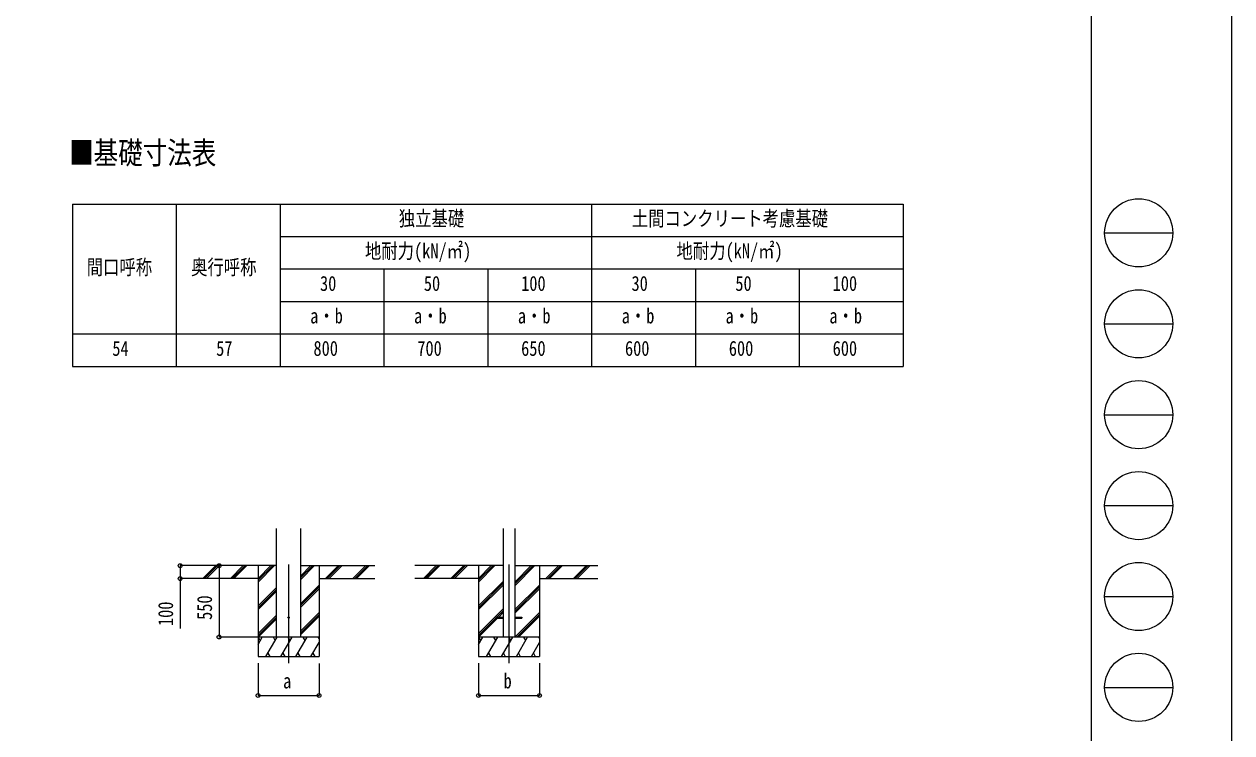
# Model space of a CAD drawing. Units: millimetres, scale not verified. Extents: x -14718 to 14718, y -10395 to 10395.
# Drawn here: x 5413 to 14718, y -6125 to -668 of the extents above; entities that cross this region are included whole.
import ezdxf
from ezdxf.enums import TextEntityAlignment as Align

# ---------------------------------------------------------------- set-up
doc = ezdxf.new("R2010")
doc.units = ezdxf.units.MM
doc.header["$LTSCALE"] = 50
doc.layers.add('0-1_TABLE1', color=7, linetype='Continuous', lineweight=18)
for name, color, linetype in [('0-2_USER1', 3, 'Continuous'), ('0-3_YKK_12', 2, 'Continuous'), ('0-4_YKK_13', 4, 'Continuous'), ('0-5_YKK_A1', 4, 'Continuous'), ('0-6_YKK_D', 6, 'Continuous'), ('0-7_YKK_ZWAK', 7, 'Continuous')]:
    doc.layers.add(name, color=color, linetype=linetype)
doc.styles.add('ＭＳ ゴシック', font='')
doc.styles.get('ＭＳ ゴシック').set_extended_font_data('MS Gothic')

msp = doc.modelspace()

# ---------------------------------------------------------------- linework, layer by layer
at = {"layer": '0-1_TABLE1'}
for p, q in [((5784.67, -2052.84), (12184.67, -2052.84)), ((5784.67, -2052.84), (5784.67, -3302.84)), ((6584.67, -2052.84), (6584.67, -3302.84)), ((7384.67, -2302.84), (12184.67, -2302.84)), ((7384.67, -2552.84), (12184.67, -2552.84)), ((8184.67, -2552.84), (8184.67, -3302.84)), ((8984.67, -2552.84), (8984.67, -3302.84)), ((10584.67, -2552.84), (10584.67, -3302.84)), ((11384.67, -2552.84), (11384.67, -3302.84)), ((7384.67, -2802.84), (12184.67, -2802.84))]:
    msp.add_line(p, q, dxfattribs=at)
for points in [[(7384.67, -2052.84), (7384.67, -2302.84), (7384.67, -3052.84), (7384.67, -3302.84)], [(9784.67, -2052.84), (9784.67, -2302.84), (9784.67, -2552.84), (9784.67, -2802.84), (9784.67, -3302.84)], [(12184.67, -2052.84), (12184.67, -2552.84), (12184.67, -2802.84), (12184.67, -3302.84)], [(5784.67, -3052.84), (7384.67, -3052.84), (8184.67, -3052.84), (8984.67, -3052.84), (9784.67, -3052.84), (12184.67, -3052.84)], [(5784.67, -3302.84), (6584.67, -3302.84), (12184.67, -3302.84)]]:
    msp.add_lwpolyline(points, dxfattribs=at)
at = {"layer": '0-3_YKK_12'}
for p, q in [((7449.84, -4828.29), (7449.84, -5587.5)), ((9148.3, -4828.29), (9148.3, -5587.5))]:
    msp.add_line(p, q, dxfattribs=at)
at = {"layer": '0-4_YKK_13'}
for p, q in [((9048.3, -5233), (9048.3, -5242)), ((9048.3, -5233), (9103.1, -5233)), ((9048.3, -5242), (9103.1, -5242)), ((9193.5, -5233), (9248.3, -5233)), ((9193.5, -5242), (9248.3, -5242)), ((9248.3, -5233), (9248.3, -5242))]:
    msp.add_line(p, q, dxfattribs=at)
msp.add_circle((7449.84, -5237.5), 5, dxfattribs=at)
at = {"layer": '0-5_YKK_A1'}
for p, q in [((7356.09, -5387.5), (7356.09, -4552.15)), ((7543.59, -5387.5), (7543.59, -4552.15)), ((9103.1, -4552.15), (9103.1, -5387.5)), ((9193.5, -4552.15), (9193.5, -5387.5)), ((7356.09, -4837.5), (6723.89, -4837.5)), ((6790.57, -4936.1), (6889.17, -4837.5)), ((6803.31, -4937.5), (6903.31, -4837.5)), ((6817.45, -4937.5), (6917.45, -4837.5)), ((7002.7, -4936.1), (7101.3, -4837.5)), ((7015.44, -4937.5), (7115.44, -4837.5)), ((7029.59, -4937.5), (7129.59, -4837.5)), ((7214.84, -4837.5), (7214.84, -5537.5)), ((7214.84, -4964.38), (7341.72, -4837.5)), ((7214.84, -4950.24), (7327.58, -4837.5)), ((7214.84, -4936.1), (7313.43, -4837.5)), ((7543.59, -4944), (7650.09, -4837.5)), ((7543.59, -4929.86), (7635.94, -4837.5)), ((7543.59, -4915.71), (7621.8, -4837.5)), ((7543.59, -4837.5), (8115.46, -4837.5)), ((7684.84, -4837.5), (7684.84, -5537.5)), ((7733.93, -4937.5), (7833.93, -4837.5)), ((7748.08, -4937.5), (7848.08, -4837.5)), ((7762.22, -4937.5), (7862.22, -4837.5)), ((7946.07, -4937.5), (8046.07, -4837.5)), ((7960.21, -4937.5), (8060.21, -4837.5)), ((7974.35, -4937.5), (8074.35, -4837.5)), ((9103.1, -4837.5), (8422.34, -4837.5)), ((8489.03, -4936.1), (8587.63, -4837.5)), ((8501.77, -4937.5), (8601.77, -4837.5)), ((8515.91, -4937.5), (8615.91, -4837.5)), ((8701.16, -4936.1), (8799.76, -4837.5)), ((8713.9, -4937.5), (8813.9, -4837.5)), ((8728.04, -4937.5), (8828.05, -4837.5)), ((8913.3, -4837.5), (8913.3, -5537.5)), ((8913.3, -4964.38), (9040.18, -4837.5)), ((8913.3, -4950.24), (9026.04, -4837.5)), ((8913.3, -4936.1), (9011.89, -4837.5)), ((9193.5, -4992.55), (9348.55, -4837.5)), ((9193.5, -4978.41), (9334.4, -4837.5)), ((9193.5, -4964.26), (9320.26, -4837.5)), ((9193.5, -4837.5), (9831.5, -4837.5)), ((9383.3, -4837.5), (9383.3, -5537.5)), ((9432.39, -4937.5), (9532.39, -4837.5)), ((9446.53, -4937.5), (9546.54, -4837.5)), ((9460.68, -4937.5), (9560.68, -4837.5)), ((9644.52, -4937.5), (9744.53, -4837.5)), ((9658.67, -4937.5), (9758.67, -4837.5)), ((9672.81, -4937.5), (9772.81, -4837.5)), ((7214.84, -4937.5), (6723.89, -4937.5)), ((7214.84, -5148.23), (7356.09, -5006.98)), ((7214.84, -5162.37), (7356.09, -5021.12)), ((7543.59, -5127.84), (7684.84, -4986.6)), ((7543.59, -5141.99), (7684.84, -5000.74)), ((7543.59, -5156.13), (7684.84, -5014.88)), ((7684.84, -4937.5), (8115.46, -4937.5)), ((8913.3, -4937.5), (8422.34, -4937.5)), ((8913.3, -5148.23), (9103.1, -4958.43)), ((8913.3, -5162.37), (9103.1, -4972.57)), ((8913.3, -5176.51), (9103.1, -4986.71)), ((9193.5, -5176.39), (9383.3, -4986.6)), ((9193.5, -5190.54), (9383.3, -5000.74)), ((9193.5, -5204.68), (9383.3, -5014.88)), ((9383.3, -4937.5), (9831.5, -4937.5)), ((7214.84, -5176.51), (7356.09, -5035.26)), ((7543.59, -5339.97), (7684.84, -5198.73)), ((8913.3, -5360.36), (9103.1, -5170.56)), ((9054.8, -5233), (9103.1, -5184.7)), ((9068.94, -5233), (9103.1, -5198.84)), ((9194.52, -5387.5), (9383.3, -5198.73)), ((7214.84, -5360.36), (7356.09, -5219.11)), ((7214.84, -5374.5), (7356.09, -5233.25)), ((7215.98, -5387.5), (7356.09, -5247.39)), ((7543.59, -5354.12), (7684.84, -5212.87)), ((7543.59, -5368.26), (7684.84, -5227.01)), ((8913.3, -5374.5), (9048.3, -5239.5)), ((8914.44, -5387.5), (9059.94, -5242)), ((9208.66, -5387.5), (9383.3, -5212.87)), ((9222.81, -5387.5), (9383.3, -5227.01)), ((7684.84, -5387.5), (7214.84, -5387.5)), ((7214.84, -5443.67), (7247.27, -5387.5)), ((7232.26, -5413.48), (7217.26, -5387.5)), ((7276.13, -5537.5), (7362.74, -5387.5)), ((7347.74, -5413.48), (7332.73, -5387.5)), ((7391.6, -5537.5), (7478.21, -5387.5)), ((7463.2, -5413.48), (7448.2, -5387.5)), ((7507.07, -5537.5), (7593.68, -5387.5)), ((7578.67, -5413.48), (7563.67, -5387.5)), ((7684.84, -5397.36), (7679.14, -5387.5)), ((9383.3, -5387.5), (8913.3, -5387.5)), ((8913.3, -5443.67), (8945.72, -5387.5)), ((8930.72, -5413.48), (8915.72, -5387.5)), ((8974.59, -5537.5), (9061.19, -5387.5)), ((9046.19, -5413.48), (9031.19, -5387.5)), ((9090.06, -5537.5), (9176.67, -5387.5)), ((9161.66, -5413.48), (9146.66, -5387.5)), ((9205.53, -5537.5), (9292.13, -5387.5)), ((9277.13, -5413.48), (9262.13, -5387.5)), ((9383.3, -5397.36), (9377.6, -5387.5)), ((7622.54, -5537.5), (7684.84, -5429.6)), ((9321, -5537.5), (9383.3, -5429.6)), ((7214.84, -5537.5), (7684.84, -5537.5)), ((7291.13, -5511.52), (7306.13, -5537.5)), ((7406.6, -5511.52), (7421.6, -5537.5)), ((7522.07, -5511.52), (7537.07, -5537.5)), ((7637.54, -5511.52), (7652.54, -5537.5)), ((8913.3, -5537.5), (9383.3, -5537.5)), ((8989.59, -5511.52), (9004.59, -5537.5)), ((9105.06, -5511.52), (9120.06, -5537.5)), ((9220.53, -5511.52), (9235.53, -5537.5)), ((9336, -5511.52), (9351, -5537.5))]:
    msp.add_line(p, q, dxfattribs=at)
at = {"layer": '0-6_YKK_D'}
for p, q in [((6789.5, -4837.5), (6613.84, -4837.5)), ((6948.78, -4837.5), (6913.84, -4837.5)), ((6914.84, -4837.5), (6914.84, -5387.5)), ((6789.5, -4937.5), (6613.84, -4937.5)), ((7213.84, -5387.5), (6913.84, -5387.5)), ((7214.84, -5587.5), (7214.84, -5838.5)), ((7684.84, -5591.57), (7684.84, -5838.5)), ((8913.3, -5587.5), (8913.3, -5838.5)), ((9383.3, -5587.5), (9383.3, -5838.5)), ((7214.84, -5837.5), (7684.84, -5837.5)), ((8913.3, -5837.5), (9383.3, -5837.5))]:
    msp.add_line(p, q, dxfattribs=at)
msp.add_lwpolyline([(6614.84, -4837.5), (6614.84, -4937.5), (6614.84, -5322.6)], dxfattribs=at)
for centre in [(6614.84, -4837.5), (6914.84, -4837.5), (6614.84, -4937.5), (6914.84, -5387.5), (7214.84, -5837.5), (7684.84, -5837.5), (8913.3, -5837.5), (9383.3, -5837.5)]:
    msp.add_circle(centre, 14.88, dxfattribs=at)
at = {"layer": '0-7_YKK_ZWAK'}
for p, q in [((13632.57, 9712.5), (13632.57, -8837.5)), ((13737.57, -2275), (14262.57, -2275)), ((13737.57, -2975), (14262.57, -2975)), ((13737.57, -3675), (14262.57, -3675)), ((13737.57, -4375), (14262.57, -4375)), ((13737.57, -5075), (14262.57, -5075)), ((13737.57, -5775), (14262.57, -5775))]:
    msp.add_line(p, q, dxfattribs=at)
msp.add_lwpolyline([(-14717.5, -10395), (14717.5, -10395), (14717.5, 10395), (-14717.5, 10395)], close=True, dxfattribs=at)
for centre in [(14000.07, -2275), (14000.07, -2975), (14000.07, -3675), (14000.07, -4375), (14000.07, -5075), (14000.07, -5775)]:
    msp.add_circle(centre, 262.5, dxfattribs=at)

# ---------------------------------------------------------------- texts
at = {"layer": '0-1_TABLE1', "style": 'ＭＳ ゴシック', "width": 0.8}
for s, p in [('独立基礎', (8299.07, -2256.59)), ('土間コンクリート考慮基礎', (10094.27, -2256.59)), ('地耐力(kN/㎡)', (8038.67, -2506.59)), ('地耐力(kN/㎡)', (10438.67, -2506.59)), ('間口呼称', (5894.87, -2631.59)), ('奥行呼称', (6699.07, -2631.59)), ('30', (7692.27, -2756.59)), ('50', (8492.27, -2756.59)), ('100', (9241.87, -2756.59)), ('30', (10092.27, -2756.59)), ('50', (10892.27, -2756.59)), ('100', (11641.87, -2756.59)), ('a・b', (7616.67, -3006.59)), ('a・b', (8416.67, -3006.59)), ('a・b', (9216.67, -3006.59)), ('a・b', (10016.67, -3006.59)), ('a・b', (10816.67, -3006.59)), ('a・b', (11616.67, -3006.59)), ('54', (6092.27, -3256.59)), ('57', (6892.27, -3256.59)), ('800', (7641.87, -3256.59)), ('700', (8441.87, -3256.59)), ('650', (9241.87, -3256.59)), ('600', (10041.87, -3256.59)), ('600', (10841.87, -3256.59)), ('600', (11641.87, -3256.59))]:
    msp.add_text(s, height=115.5, dxfattribs=at).set_placement(p, align=Align.BOTTOM_LEFT)
at = {"layer": '0-2_USER1', "style": 'ＭＳ ゴシック', "width": 0.8}
msp.add_text('■基礎寸法表', height=173.2, dxfattribs=at).set_placement((5759.29, -1797.2), align=Align.BOTTOM_LEFT)
at = {"layer": '0-6_YKK_D', "style": 'ＭＳ ゴシック', "width": 0.8}
for s, p in [('550', (6894.84, -5255.3)), ('100', (6594.84, -5302.6))]:
    msp.add_text(s, height=115.5, rotation=90, dxfattribs=at).set_placement(p, align=Align.BOTTOM_LEFT)
for s, p in [('b', (9106.3, -5817.5)), ('a', (7407.84, -5817.5))]:
    msp.add_text(s, height=115.5, dxfattribs=at).set_placement(p, align=Align.BOTTOM_LEFT)

doc.saveas('drawing.dxf')
